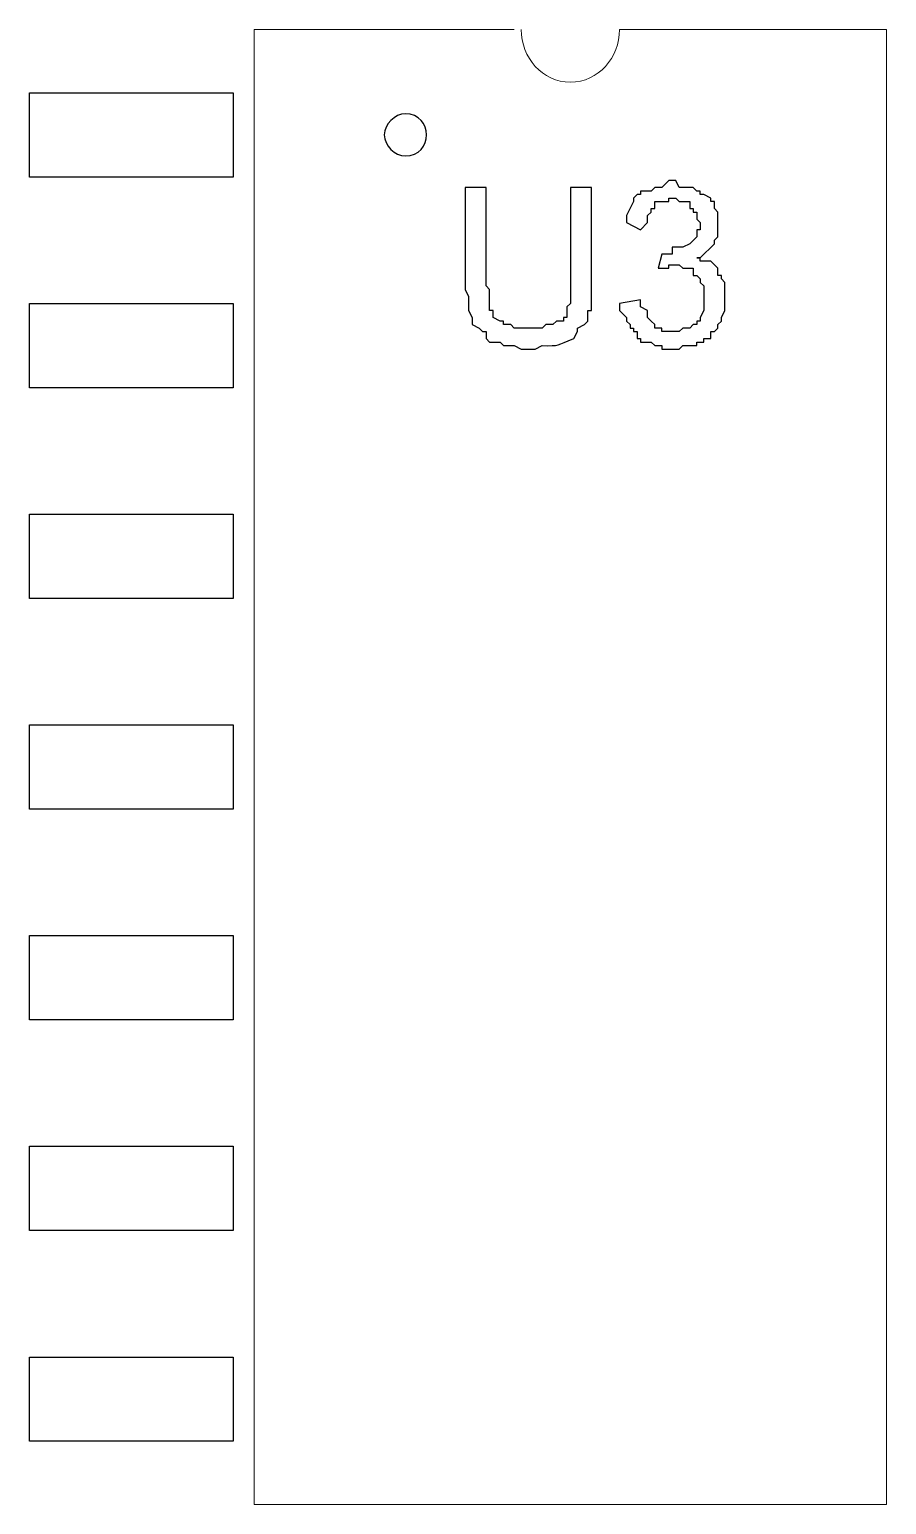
# Model space of a CAD drawing. Header units: millimetres. Extents: x -3 to 153, y 27 to 116.
# Drawn here: x 122.78 to 127.94, y 67.57 to 76.46 of the extents above; entities that cross this region are included whole.
import ezdxf

# ---------------------------------------------------------------- set-up
doc = ezdxf.new("R2010")
doc.units = ezdxf.units.MM
doc.header["$MEASUREMENT"] = 0
doc.layers.add('layer 1', color=7, linetype='Continuous')

msp = doc.modelspace()

# ---------------------------------------------------------------- linework, layer by layer
at = {"layer": 'layer 1', "color": 0, "lineweight": 20}
for points in [[(124.1339, 67.5664), (124.1339, 67.5664), (124.1339, 76.4564), (124.1339, 76.4564)], [(124.1339, 76.4564), (124.1339, 76.4564), (125.7002, 76.4564), (125.7002, 76.4564)], [(126.3352, 76.4564), (126.3352, 76.4564), (127.9439, 76.4564), (127.9439, 76.4564)], [(127.9439, 67.5664), (127.9439, 67.5664), (127.9439, 76.4564), (127.9439, 76.4564)], [(124.1339, 67.5664), (124.1339, 67.5664), (127.9439, 67.5664), (127.9439, 67.5664)]]:
    msp.add_open_spline(points, degree=3, dxfattribs=at)
msp.add_open_spline([(126.3352, 76.4564), (126.3352, 76.287), (126.2082, 76.1389), (126.0389, 76.1389), (126.0389, 76.1389), (125.8695, 76.1389), (125.7425, 76.287), (125.7425, 76.4564)], degree=3, knots=[0, 0, 0, 0, 0.333333, 0.333333, 0.333333, 0.333333, 1, 1, 1, 1], dxfattribs=at)
at = {"layer": 'layer 1', "color": 0}
for points, knots in [([(122.7792, 76.0754), (122.7792, 76.0754), (122.7792, 75.5674), (122.7792, 75.5674), (122.7792, 75.5674), (122.7792, 75.5674), (124.0069, 75.5674), (124.0069, 75.5674), (124.0069, 75.5674), (124.0069, 75.5674), (124.0069, 76.0754), (124.0069, 76.0754), (124.0069, 76.0754), (124.0069, 76.0754), (122.7792, 76.0754), (122.7792, 76.0754)], [0, 0, 0, 0, 0.2, 0.2, 0.2, 0.2, 0.4, 0.4, 0.4, 0.4, 0.6, 0.6, 0.6, 0.6, 1, 1, 1, 1]), ([(126.0389, 75.5039), (126.0389, 75.5039), (126.1659, 75.5039), (126.1659, 75.5039), (126.1659, 75.5039), (126.1659, 75.5039), (126.1659, 74.9535), (126.1659, 74.9535), (126.1659, 74.9535), (126.1659, 74.9041), (126.1659, 74.8548), (126.1659, 74.8054), (126.1659, 74.8054), (126.1659, 74.8054), (126.1659, 74.763), (126.1659, 74.763), (126.1659, 74.763), (126.1659, 74.763), (126.1447, 74.763), (126.1447, 74.763), (126.1447, 74.763), (126.1447, 74.763), (126.1447, 74.6995), (126.1447, 74.6995), (126.1447, 74.6995), (126.1447, 74.6995), (126.1235, 74.6784), (126.1235, 74.6784), (126.1235, 74.6784), (126.1235, 74.6784), (126.0812, 74.6572), (126.0812, 74.6572), (126.0812, 74.6572), (126.0812, 74.6572), (126.0812, 74.636), (126.0812, 74.636), (126.0812, 74.636), (126.0812, 74.636), (126.06, 74.5937), (126.06, 74.5937), (126.06, 74.5937), (125.9563, 74.5538), (125.9736, 74.5478), (125.8695, 74.5514), (125.8695, 74.5514), (125.8695, 74.5514), (125.8272, 74.5302), (125.8272, 74.5302), (125.8272, 74.5302), (125.8272, 74.5302), (125.7425, 74.5302), (125.7425, 74.5302), (125.7425, 74.5302), (125.7425, 74.5302), (125.7002, 74.5514), (125.7002, 74.5514), (125.7002, 74.5514), (125.7002, 74.5514), (125.6367, 74.5514), (125.6367, 74.5514), (125.6367, 74.5514), (125.6367, 74.5514), (125.6155, 74.5725), (125.6155, 74.5725), (125.6155, 74.5725), (125.6155, 74.5725), (125.552, 74.5725), (125.552, 74.5725), (125.552, 74.5725), (125.552, 74.5725), (125.5309, 74.5937), (125.5309, 74.5937), (125.5309, 74.5937), (125.5309, 74.5937), (125.5309, 74.636), (125.5309, 74.636), (125.5309, 74.636), (125.5309, 74.636), (125.5097, 74.636), (125.5097, 74.636), (125.5097, 74.636), (125.5097, 74.636), (125.4885, 74.6572), (125.4885, 74.6572), (125.4885, 74.6572), (125.4885, 74.6572), (125.4462, 74.6784), (125.4462, 74.6784), (125.4462, 74.6784), (125.4462, 74.6784), (125.4462, 74.7207), (125.4462, 74.7207), (125.4462, 74.7207), (125.4462, 74.7207), (125.425, 74.763), (125.425, 74.763), (125.425, 74.763), (125.425, 74.763), (125.425, 74.8477), (125.425, 74.8477), (125.425, 74.8477), (125.425, 74.8477), (125.4039, 74.89), (125.4039, 74.89), (125.4039, 74.89), (125.4039, 74.89), (125.4039, 75.5039), (125.4039, 75.5039), (125.4039, 75.5039), (125.4039, 75.5039), (125.5309, 75.5039), (125.5309, 75.5039), (125.5309, 75.5039), (125.5309, 75.5039), (125.5309, 74.9112), (125.5309, 74.9112), (125.5309, 74.9112), (125.5309, 74.9112), (125.552, 74.89), (125.552, 74.89), (125.552, 74.89), (125.552, 74.89), (125.552, 74.763), (125.552, 74.763), (125.552, 74.763), (125.552, 74.763), (125.5732, 74.763), (125.5732, 74.763), (125.5732, 74.763), (125.5732, 74.763), (125.5732, 74.7207), (125.5732, 74.7207), (125.5732, 74.7207), (125.5732, 74.7207), (125.6155, 74.6995), (125.6155, 74.6995), (125.6155, 74.6995), (125.6155, 74.6995), (125.6367, 74.6995), (125.6367, 74.6995), (125.6367, 74.6995), (125.6367, 74.6995), (125.6367, 74.6784), (125.6367, 74.6784), (125.6367, 74.6784), (125.6367, 74.6784), (125.679, 74.6784), (125.679, 74.6784), (125.679, 74.6784), (125.679, 74.6784), (125.7002, 74.6572), (125.7002, 74.6572), (125.7002, 74.6572), (125.7002, 74.6572), (125.8695, 74.6572), (125.8695, 74.6572), (125.8695, 74.6572), (125.8695, 74.6572), (125.8907, 74.6784), (125.8907, 74.6784), (125.8907, 74.6784), (125.8907, 74.6784), (125.933, 74.6784), (125.933, 74.6784), (125.933, 74.6784), (125.933, 74.6784), (125.9542, 74.6995), (125.9542, 74.6995), (125.9542, 74.6995), (125.9542, 74.6995), (125.9965, 74.6995), (125.9965, 74.6995), (125.9965, 74.6995), (125.9965, 74.6995), (125.9965, 74.7207), (125.9965, 74.7207), (125.9965, 74.7207), (125.9965, 74.7207), (126.0177, 74.7207), (126.0177, 74.7207), (126.0177, 74.7207), (126.0177, 74.7207), (126.0177, 74.7842), (126.0177, 74.7842), (126.0177, 74.7842), (126.0177, 74.7842), (126.0389, 74.8054), (126.0389, 74.8054), (126.0389, 74.8054), (126.0389, 74.8054), (126.0389, 74.9535), (126.0389, 74.9535), (126.0389, 74.9535), (126.0389, 74.9535), (126.0389, 75.5039), (126.0389, 75.5039)], [0, 0, 0, 0, 0.02, 0.02, 0.02, 0.02, 0.04, 0.04, 0.04, 0.04, 0.06, 0.06, 0.06, 0.06, 0.08, 0.08, 0.08, 0.08, 0.1, 0.1, 0.1, 0.1, 0.12, 0.12, 0.12, 0.12, 0.14, 0.14, 0.14, 0.14, 0.16, 0.16, 0.16, 0.16, 0.18, 0.18, 0.18, 0.18, 0.2, 0.2, 0.2, 0.2, 0.22, 0.22, 0.22, 0.22, 0.24, 0.24, 0.24, 0.24, 0.26, 0.26, 0.26, 0.26, 0.28, 0.28, 0.28, 0.28, 0.3, 0.3, 0.3, 0.3, 0.32, 0.32, 0.32, 0.32, 0.34, 0.34, 0.34, 0.34, 0.36, 0.36, 0.36, 0.36, 0.38, 0.38, 0.38, 0.38, 0.4, 0.4, 0.4, 0.4, 0.42, 0.42, 0.42, 0.42, 0.44, 0.44, 0.44, 0.44, 0.46, 0.46, 0.46, 0.46, 0.48, 0.48, 0.48, 0.48, 0.5, 0.5, 0.5, 0.5, 0.52, 0.52, 0.52, 0.52, 0.54, 0.54, 0.54, 0.54, 0.56, 0.56, 0.56, 0.56, 0.58, 0.58, 0.58, 0.58, 0.6, 0.6, 0.6, 0.6, 0.62, 0.62, 0.62, 0.62, 0.64, 0.64, 0.64, 0.64, 0.66, 0.66, 0.66, 0.66, 0.68, 0.68, 0.68, 0.68, 0.7, 0.7, 0.7, 0.7, 0.72, 0.72, 0.72, 0.72, 0.74, 0.74, 0.74, 0.74, 0.76, 0.76, 0.76, 0.76, 0.78, 0.78, 0.78, 0.78, 0.8, 0.8, 0.8, 0.8, 0.82, 0.82, 0.82, 0.82, 0.84, 0.84, 0.84, 0.84, 0.86, 0.86, 0.86, 0.86, 0.88, 0.88, 0.88, 0.88, 0.9, 0.9, 0.9, 0.9, 0.92, 0.92, 0.92, 0.92, 0.94, 0.94, 0.94, 0.94, 0.96, 0.96, 0.96, 0.96, 1, 1, 1, 1]), ([(126.3352, 74.8054), (126.3352, 74.8054), (126.4622, 74.8265), (126.4622, 74.8265), (126.4622, 74.8265), (126.4622, 74.8265), (126.4622, 74.7842), (126.4622, 74.7842), (126.4622, 74.7842), (126.4622, 74.7842), (126.5045, 74.763), (126.5045, 74.763), (126.5045, 74.763), (126.5045, 74.763), (126.5045, 74.7207), (126.5045, 74.7207), (126.5045, 74.7207), (126.5045, 74.7207), (126.5257, 74.6995), (126.5257, 74.6995), (126.5257, 74.6995), (126.5257, 74.6995), (126.5469, 74.6784), (126.5469, 74.6784), (126.5469, 74.6784), (126.5469, 74.6784), (126.5469, 74.6572), (126.5469, 74.6572), (126.5469, 74.6572), (126.5469, 74.6572), (126.5892, 74.6572), (126.5892, 74.6572), (126.5892, 74.6572), (126.5892, 74.6572), (126.5892, 74.636), (126.5892, 74.636), (126.5892, 74.636), (126.5892, 74.636), (126.695, 74.636), (126.695, 74.636), (126.695, 74.636), (126.695, 74.636), (126.7162, 74.6572), (126.7162, 74.6572), (126.7162, 74.6572), (126.7162, 74.6572), (126.7585, 74.6572), (126.7585, 74.6572), (126.7585, 74.6572), (126.7585, 74.6572), (126.7797, 74.6784), (126.7797, 74.6784), (126.7797, 74.6784), (126.7797, 74.6784), (126.8009, 74.6784), (126.8009, 74.6784), (126.8009, 74.6784), (126.8009, 74.6784), (126.8009, 74.6995), (126.8009, 74.6995), (126.8009, 74.6995), (126.8009, 74.6995), (126.822, 74.6995), (126.822, 74.6995), (126.822, 74.6995), (126.822, 74.6995), (126.822, 74.7207), (126.822, 74.7207), (126.822, 74.7207), (126.822, 74.7207), (126.8432, 74.763), (126.8432, 74.763), (126.8432, 74.763), (126.8432, 74.763), (126.8432, 74.9112), (126.8432, 74.9112), (126.8432, 74.9112), (126.8432, 74.9112), (126.822, 74.9324), (126.822, 74.9324), (126.822, 74.9324), (126.822, 74.9324), (126.822, 74.9535), (126.822, 74.9535), (126.822, 74.9535), (126.822, 74.9535), (126.8009, 74.9747), (126.8009, 74.9747), (126.8009, 74.9747), (126.8009, 74.9747), (126.7797, 74.9747), (126.7797, 74.9747), (126.7797, 74.9747), (126.7797, 74.9747), (126.7797, 75.017), (126.7797, 75.017), (126.7797, 75.017), (126.7797, 75.017), (126.7162, 75.017), (126.7162, 75.017), (126.7162, 75.017), (126.7162, 75.017), (126.695, 75.0382), (126.695, 75.0382), (126.695, 75.0382), (126.695, 75.0382), (126.6315, 75.0382), (126.6315, 75.0382), (126.6315, 75.0382), (126.6315, 75.0382), (126.6315, 75.017), (126.6315, 75.017), (126.6315, 75.017), (126.6315, 75.017), (126.568, 75.017), (126.568, 75.017), (126.568, 75.017), (126.568, 75.017), (126.5892, 75.1017), (126.5892, 75.1017), (126.5892, 75.1017), (126.5892, 75.1017), (126.6527, 75.1017), (126.6527, 75.1017), (126.6527, 75.1017), (126.6527, 75.1017), (126.6527, 75.144), (126.6527, 75.144), (126.6527, 75.144), (126.6527, 75.144), (126.7162, 75.144), (126.7162, 75.144), (126.7162, 75.144), (126.7162, 75.144), (126.7585, 75.1652), (126.7585, 75.1652), (126.7585, 75.1652), (126.7585, 75.1652), (126.8009, 75.2075), (126.8009, 75.2075), (126.8009, 75.2075), (126.8009, 75.2075), (126.8009, 75.2499), (126.8009, 75.2499), (126.8009, 75.2499), (126.8009, 75.2499), (126.822, 75.2499), (126.822, 75.2499), (126.822, 75.2499), (126.822, 75.2499), (126.822, 75.2922), (126.822, 75.2922), (126.822, 75.2922), (126.822, 75.2922), (126.8009, 75.3134), (126.8009, 75.3134), (126.8009, 75.3134), (126.8009, 75.3134), (126.8009, 75.3557), (126.8009, 75.3557), (126.8009, 75.3557), (126.8009, 75.3557), (126.7797, 75.3557), (126.7797, 75.3557), (126.7797, 75.3557), (126.7797, 75.3557), (126.7797, 75.3769), (126.7797, 75.3769), (126.7797, 75.3769), (126.7797, 75.3769), (126.7585, 75.3769), (126.7585, 75.3769), (126.7585, 75.3769), (126.7585, 75.3769), (126.7585, 75.4192), (126.7585, 75.4192), (126.7585, 75.4192), (126.7585, 75.4192), (126.695, 75.4192), (126.695, 75.4192), (126.695, 75.4192), (126.695, 75.4192), (126.6739, 75.4404), (126.6739, 75.4404), (126.6739, 75.4404), (126.6739, 75.4404), (126.6315, 75.4404), (126.6315, 75.4404), (126.6315, 75.4404), (126.6315, 75.4404), (126.6315, 75.4192), (126.6315, 75.4192), (126.6315, 75.4192), (126.6315, 75.4192), (126.5469, 75.4192), (126.5469, 75.4192), (126.5469, 75.4192), (126.5469, 75.4192), (126.5469, 75.3769), (126.5469, 75.3769), (126.5469, 75.3769), (126.5469, 75.3769), (126.5257, 75.3769), (126.5257, 75.3769), (126.5257, 75.3769), (126.5257, 75.3769), (126.5257, 75.3557), (126.5257, 75.3557), (126.5257, 75.3557), (126.5257, 75.3557), (126.5045, 75.3345), (126.5045, 75.3345), (126.5045, 75.3345), (126.5045, 75.3345), (126.5045, 75.2922), (126.5045, 75.2922), (126.5045, 75.2922), (126.5045, 75.2922), (126.4622, 75.2499), (126.4622, 75.2499), (126.4622, 75.2499), (126.4622, 75.2499), (126.3775, 75.2922), (126.3775, 75.2922), (126.3775, 75.2922), (126.3775, 75.2922), (126.3775, 75.3345), (126.3775, 75.3345), (126.3775, 75.3345), (126.3775, 75.3345), (126.4199, 75.4192), (126.4199, 75.4192), (126.4199, 75.4192), (126.4199, 75.4192), (126.4199, 75.4404), (126.4199, 75.4404), (126.4199, 75.4404), (126.4199, 75.4404), (126.441, 75.4615), (126.441, 75.4615), (126.441, 75.4615), (126.441, 75.4615), (126.4622, 75.4615), (126.4622, 75.4615), (126.4622, 75.4615), (126.4622, 75.4615), (126.4622, 75.4827), (126.4622, 75.4827), (126.4622, 75.4827), (126.4622, 75.4827), (126.5257, 75.4827), (126.5257, 75.4827), (126.5257, 75.4827), (126.5257, 75.4827), (126.5469, 75.5039), (126.5469, 75.5039), (126.5469, 75.5039), (126.5469, 75.5039), (126.5892, 75.5039), (126.5892, 75.5039), (126.5892, 75.5039), (126.5892, 75.5039), (126.6315, 75.5462), (126.6315, 75.5462), (126.6315, 75.5462), (126.6315, 75.5462), (126.6739, 75.5462), (126.6739, 75.5462), (126.6739, 75.5462), (126.6739, 75.5462), (126.695, 75.5039), (126.695, 75.5039), (126.695, 75.5039), (126.695, 75.5039), (126.7797, 75.5039), (126.7797, 75.5039), (126.7797, 75.5039), (126.7797, 75.5039), (126.8009, 75.4827), (126.8009, 75.4827), (126.8009, 75.4827), (126.8009, 75.4827), (126.822, 75.4827), (126.822, 75.4827), (126.822, 75.4827), (126.822, 75.4827), (126.822, 75.4615), (126.822, 75.4615), (126.822, 75.4615), (126.822, 75.4615), (126.8432, 75.4615), (126.8432, 75.4615), (126.8432, 75.4615), (126.8432, 75.4615), (126.8855, 75.4404), (126.8855, 75.4404), (126.8855, 75.4404), (126.8855, 75.4404), (126.8855, 75.4192), (126.8855, 75.4192), (126.8855, 75.4192), (126.8855, 75.4192), (126.9067, 75.4192), (126.9067, 75.4192), (126.9067, 75.4192), (126.9067, 75.4192), (126.9067, 75.3769), (126.9067, 75.3769), (126.9067, 75.3769), (126.9067, 75.3769), (126.9279, 75.3557), (126.9279, 75.3557), (126.9279, 75.3557), (126.9279, 75.3557), (126.9279, 75.2075), (126.9279, 75.2075), (126.9279, 75.2075), (126.9279, 75.2075), (126.9067, 75.1864), (126.9067, 75.1864), (126.9067, 75.1864), (126.9067, 75.1864), (126.9067, 75.1652), (126.9067, 75.1652), (126.9067, 75.1652), (126.9067, 75.1652), (126.822, 75.0805), (126.822, 75.0805), (126.822, 75.0805), (126.822, 75.0805), (126.8009, 75.0805), (126.8009, 75.0805), (126.8009, 75.0805), (126.8009, 75.0805), (126.822, 75.0805), (126.822, 75.0805), (126.822, 75.0805), (126.822, 75.0805), (126.822, 75.0594), (126.822, 75.0594), (126.822, 75.0594), (126.822, 75.0594), (126.8855, 75.0594), (126.8855, 75.0594), (126.8855, 75.0594), (126.8855, 75.0594), (126.9279, 75.017), (126.9279, 75.017), (126.9279, 75.017), (126.9279, 75.017), (126.9279, 74.9747), (126.9279, 74.9747), (126.9279, 74.9747), (126.9279, 74.9747), (126.949, 74.9747), (126.949, 74.9747), (126.949, 74.9747), (126.949, 74.9747), (126.949, 74.9535), (126.949, 74.9535), (126.949, 74.9535), (126.949, 74.9535), (126.9702, 74.9324), (126.9702, 74.9324), (126.9702, 74.9324), (126.9702, 74.9324), (126.9702, 74.763), (126.9702, 74.763), (126.9702, 74.763), (126.9702, 74.763), (126.949, 74.7207), (126.949, 74.7207), (126.949, 74.7207), (126.949, 74.7207), (126.949, 74.6995), (126.949, 74.6995), (126.949, 74.6995), (126.949, 74.6995), (126.9279, 74.6784), (126.9279, 74.6784), (126.9279, 74.6784), (126.9279, 74.6784), (126.9279, 74.6572), (126.9279, 74.6572), (126.9279, 74.6572), (126.9279, 74.6572), (126.9067, 74.636), (126.9067, 74.636), (126.9067, 74.636), (126.9067, 74.636), (126.8855, 74.636), (126.8855, 74.636), (126.8855, 74.636), (126.8855, 74.636), (126.8855, 74.5937), (126.8855, 74.5937), (126.8855, 74.5937), (126.8855, 74.5937), (126.8432, 74.5937), (126.8432, 74.5937), (126.8432, 74.5937), (126.8432, 74.5937), (126.8432, 74.5725), (126.8432, 74.5725), (126.8432, 74.5725), (126.8432, 74.5725), (126.8009, 74.5725), (126.8009, 74.5725), (126.8009, 74.5725), (126.8009, 74.5725), (126.8009, 74.5514), (126.8009, 74.5514), (126.8009, 74.5514), (126.8009, 74.5514), (126.7162, 74.5514), (126.7162, 74.5514), (126.7162, 74.5514), (126.7162, 74.5514), (126.695, 74.5302), (126.695, 74.5302), (126.695, 74.5302), (126.695, 74.5302), (126.5892, 74.5302), (126.5892, 74.5302), (126.5892, 74.5302), (126.5892, 74.5302), (126.5892, 74.5514), (126.5892, 74.5514), (126.5892, 74.5514), (126.5892, 74.5514), (126.5469, 74.5514), (126.5469, 74.5514), (126.5469, 74.5514), (126.5469, 74.5514), (126.5257, 74.5725), (126.5257, 74.5725), (126.5257, 74.5725), (126.5257, 74.5725), (126.4622, 74.5725), (126.4622, 74.5725), (126.4622, 74.5725), (126.4622, 74.5725), (126.4622, 74.5937), (126.4622, 74.5937), (126.4622, 74.5937), (126.4622, 74.5937), (126.441, 74.5937), (126.441, 74.5937), (126.441, 74.5937), (126.441, 74.5937), (126.441, 74.636), (126.441, 74.636), (126.441, 74.636), (126.441, 74.636), (126.4199, 74.636), (126.4199, 74.636), (126.4199, 74.636), (126.4199, 74.636), (126.4199, 74.6572), (126.4199, 74.6572), (126.4199, 74.6572), (126.4199, 74.6572), (126.3987, 74.6572), (126.3987, 74.6572), (126.3987, 74.6572), (126.3987, 74.6572), (126.3987, 74.6784), (126.3987, 74.6784), (126.3987, 74.6784), (126.3987, 74.6784), (126.3775, 74.6995), (126.3775, 74.6995), (126.3775, 74.6995), (126.3775, 74.6995), (126.3775, 74.7207), (126.3775, 74.7207), (126.3775, 74.7207), (126.3775, 74.7207), (126.3352, 74.763), (126.3352, 74.763), (126.3352, 74.763), (126.3352, 74.763), (126.3352, 74.8054), (126.3352, 74.8054)], [0, 0, 0, 0, 0.008197, 0.008197, 0.008197, 0.008197, 0.016393, 0.016393, 0.016393, 0.016393, 0.02459, 0.02459, 0.02459, 0.02459, 0.032787, 0.032787, 0.032787, 0.032787, 0.040984, 0.040984, 0.040984, 0.040984, 0.04918, 0.04918, 0.04918, 0.04918, 0.057377, 0.057377, 0.057377, 0.057377, 0.065574, 0.065574, 0.065574, 0.065574, 0.07377, 0.07377, 0.07377, 0.073771, 0.081967, 0.081967, 0.081967, 0.081967, 0.090164, 0.090164, 0.090164, 0.090164, 0.098361, 0.098361, 0.098361, 0.098361, 0.106557, 0.106557, 0.106557, 0.106557, 0.114754, 0.114754, 0.114754, 0.114754, 0.122951, 0.122951, 0.122951, 0.122951, 0.131148, 0.131148, 0.131148, 0.131148, 0.139344, 0.139344, 0.139344, 0.139344, 0.147541, 0.147541, 0.147541, 0.147541, 0.155738, 0.155738, 0.155738, 0.155738, 0.163934, 0.163934, 0.163934, 0.163934, 0.172131, 0.172131, 0.172131, 0.172131, 0.180328, 0.180328, 0.180328, 0.180328, 0.188525, 0.188525, 0.188525, 0.188525, 0.196721, 0.196721, 0.196721, 0.196721, 0.204918, 0.204918, 0.204918, 0.204918, 0.213115, 0.213115, 0.213115, 0.213115, 0.221311, 0.221311, 0.221311, 0.221311, 0.229508, 0.229508, 0.229508, 0.229508, 0.237705, 0.237705, 0.237705, 0.237705, 0.245902, 0.245902, 0.245902, 0.245902, 0.254098, 0.254098, 0.254098, 0.254098, 0.262295, 0.262295, 0.262295, 0.262295, 0.270492, 0.270492, 0.270492, 0.270492, 0.278689, 0.278689, 0.278689, 0.278689, 0.286885, 0.286885, 0.286885, 0.286885, 0.295082, 0.295082, 0.295082, 0.295082, 0.303279, 0.303279, 0.303279, 0.303279, 0.311475, 0.311475, 0.311475, 0.311475, 0.319672, 0.319672, 0.319672, 0.319672, 0.327869, 0.327869, 0.327869, 0.327869, 0.336066, 0.336066, 0.336066, 0.336066, 0.344262, 0.344262, 0.344262, 0.344262, 0.352459, 0.352459, 0.352459, 0.352459, 0.360656, 0.360656, 0.360656, 0.360656, 0.368852, 0.368852, 0.368852, 0.368852, 0.377049, 0.377049, 0.377049, 0.377049, 0.385246, 0.385246, 0.385246, 0.385246, 0.393443, 0.393443, 0.393443, 0.393443, 0.401639, 0.401639, 0.401639, 0.401639, 0.409836, 0.409836, 0.409836, 0.409836, 0.418033, 0.418033, 0.418033, 0.418033, 0.42623, 0.42623, 0.42623, 0.42623, 0.434426, 0.434426, 0.434426, 0.434426, 0.442623, 0.442623, 0.442623, 0.442623, 0.45082, 0.45082, 0.45082, 0.45082, 0.459016, 0.459016, 0.459016, 0.459016, 0.467213, 0.467213, 0.467213, 0.467213, 0.47541, 0.47541, 0.47541, 0.47541, 0.483607, 0.483607, 0.483607, 0.483607, 0.491803, 0.491803, 0.491803, 0.491803, 0.5, 0.5, 0.5, 0.5, 0.508197, 0.508197, 0.508197, 0.508197, 0.516393, 0.516393, 0.516393, 0.516393, 0.52459, 0.52459, 0.52459, 0.52459, 0.532787, 0.532787, 0.532787, 0.532787, 0.540984, 0.540984, 0.540984, 0.540984, 0.54918, 0.54918, 0.54918, 0.54918, 0.557377, 0.557377, 0.557377, 0.557377, 0.565574, 0.565574, 0.565574, 0.565574, 0.57377, 0.57377, 0.57377, 0.573771, 0.581967, 0.581967, 0.581967, 0.581967, 0.590164, 0.590164, 0.590164, 0.590164, 0.598361, 0.598361, 0.598361, 0.598361, 0.606557, 0.606557, 0.606557, 0.606557, 0.614754, 0.614754, 0.614754, 0.614754, 0.622951, 0.622951, 0.622951, 0.622951, 0.631148, 0.631148, 0.631148, 0.631148, 0.639344, 0.639344, 0.639344, 0.639344, 0.647541, 0.647541, 0.647541, 0.647541, 0.655738, 0.655738, 0.655738, 0.655738, 0.663934, 0.663934, 0.663934, 0.663934, 0.672131, 0.672131, 0.672131, 0.672131, 0.680328, 0.680328, 0.680328, 0.680328, 0.688525, 0.688525, 0.688525, 0.688525, 0.696721, 0.696721, 0.696721, 0.696721, 0.704918, 0.704918, 0.704918, 0.704918, 0.713115, 0.713115, 0.713115, 0.713115, 0.721311, 0.721311, 0.721311, 0.721311, 0.729508, 0.729508, 0.729508, 0.729508, 0.737705, 0.737705, 0.737705, 0.737705, 0.745902, 0.745902, 0.745902, 0.745902, 0.754098, 0.754098, 0.754098, 0.754098, 0.762295, 0.762295, 0.762295, 0.762295, 0.770492, 0.770492, 0.770492, 0.770492, 0.778689, 0.778689, 0.778689, 0.778689, 0.786885, 0.786885, 0.786885, 0.786885, 0.795082, 0.795082, 0.795082, 0.795082, 0.803279, 0.803279, 0.803279, 0.803279, 0.811475, 0.811475, 0.811475, 0.811475, 0.819672, 0.819672, 0.819672, 0.819672, 0.827869, 0.827869, 0.827869, 0.827869, 0.836066, 0.836066, 0.836066, 0.836066, 0.844262, 0.844262, 0.844262, 0.844262, 0.852459, 0.852459, 0.852459, 0.852459, 0.860656, 0.860656, 0.860656, 0.860656, 0.868852, 0.868852, 0.868852, 0.868852, 0.877049, 0.877049, 0.877049, 0.877049, 0.885246, 0.885246, 0.885246, 0.885246, 0.893443, 0.893443, 0.893443, 0.893443, 0.901639, 0.901639, 0.901639, 0.901639, 0.909836, 0.909836, 0.909836, 0.909836, 0.918033, 0.918033, 0.918033, 0.918033, 0.92623, 0.92623, 0.92623, 0.92623, 0.934426, 0.934426, 0.934426, 0.934426, 0.942623, 0.942623, 0.942623, 0.942623, 0.95082, 0.95082, 0.95082, 0.95082, 0.959016, 0.959016, 0.959016, 0.959016, 0.967213, 0.967213, 0.967213, 0.967213, 0.97541, 0.97541, 0.97541, 0.97541, 0.983607, 0.983607, 0.983607, 0.983607, 1, 1, 1, 1]), ([(122.7792, 74.8054), (122.7792, 74.8054), (122.7792, 74.2974), (122.7792, 74.2974), (122.7792, 74.2974), (122.7792, 74.2974), (124.0069, 74.2974), (124.0069, 74.2974), (124.0069, 74.2974), (124.0069, 74.2974), (124.0069, 74.8054), (124.0069, 74.8054), (124.0069, 74.8054), (124.0069, 74.8054), (122.7792, 74.8054), (122.7792, 74.8054)], [0, 0, 0, 0, 0.2, 0.2, 0.2, 0.2, 0.4, 0.4, 0.4, 0.4, 0.6, 0.6, 0.6, 0.6, 1, 1, 1, 1]), ([(122.7792, 73.5354), (122.7792, 73.5354), (122.7792, 73.0274), (122.7792, 73.0274), (122.7792, 73.0274), (122.7792, 73.0274), (124.0069, 73.0274), (124.0069, 73.0274), (124.0069, 73.0274), (124.0069, 73.0274), (124.0069, 73.5354), (124.0069, 73.5354), (124.0069, 73.5354), (124.0069, 73.5354), (122.7792, 73.5354), (122.7792, 73.5354)], [0, 0, 0, 0, 0.2, 0.2, 0.2, 0.2, 0.4, 0.4, 0.4, 0.4, 0.6, 0.6, 0.6, 0.6, 1, 1, 1, 1]), ([(122.7792, 72.2654), (122.7792, 72.2654), (122.7792, 71.7574), (122.7792, 71.7574), (122.7792, 71.7574), (122.7792, 71.7574), (124.0069, 71.7574), (124.0069, 71.7574), (124.0069, 71.7574), (124.0069, 71.7574), (124.0069, 72.2654), (124.0069, 72.2654), (124.0069, 72.2654), (124.0069, 72.2654), (122.7792, 72.2654), (122.7792, 72.2654)], [0, 0, 0, 0, 0.2, 0.2, 0.2, 0.2, 0.4, 0.4, 0.4, 0.4, 0.6, 0.6, 0.6, 0.6, 1, 1, 1, 1]), ([(122.7792, 70.9954), (122.7792, 70.9954), (122.7792, 70.4874), (122.7792, 70.4874), (122.7792, 70.4874), (122.7792, 70.4874), (124.0069, 70.4874), (124.0069, 70.4874), (124.0069, 70.4874), (124.0069, 70.4874), (124.0069, 70.9954), (124.0069, 70.9954), (124.0069, 70.9954), (124.0069, 70.9954), (122.7792, 70.9954), (122.7792, 70.9954)], [0, 0, 0, 0, 0.2, 0.2, 0.2, 0.2, 0.4, 0.4, 0.4, 0.4, 0.6, 0.6, 0.6, 0.6, 1, 1, 1, 1]), ([(122.7792, 69.7254), (122.7792, 69.7254), (122.7792, 69.2174), (122.7792, 69.2174), (122.7792, 69.2174), (122.7792, 69.2174), (124.0069, 69.2174), (124.0069, 69.2174), (124.0069, 69.2174), (124.0069, 69.2174), (124.0069, 69.7254), (124.0069, 69.7254), (124.0069, 69.7254), (124.0069, 69.7254), (122.7792, 69.7254), (122.7792, 69.7254)], [0, 0, 0, 0, 0.2, 0.2, 0.2, 0.2, 0.4, 0.4, 0.4, 0.4, 0.6, 0.6, 0.6, 0.6, 1, 1, 1, 1]), ([(122.7792, 68.4554), (122.7792, 68.4554), (122.7792, 67.9474), (122.7792, 67.9474), (122.7792, 67.9474), (122.7792, 67.9474), (124.0069, 67.9474), (124.0069, 67.9474), (124.0069, 67.9474), (124.0069, 67.9474), (124.0069, 68.4554), (124.0069, 68.4554), (124.0069, 68.4554), (124.0069, 68.4554), (122.7792, 68.4554), (122.7792, 68.4554)], [0, 0, 0, 0, 0.2, 0.2, 0.2, 0.2, 0.4, 0.4, 0.4, 0.4, 0.6, 0.6, 0.6, 0.6, 1, 1, 1, 1])]:
    msp.add_open_spline(points, degree=3, knots=knots, dxfattribs=at)
at = {"layer": 'layer 1', "color": 0, "lineweight": 25}
msp.add_open_spline([(124.917, 75.8214), (124.917, 75.8849), (124.9805, 75.9484), (125.044, 75.9484), (125.044, 75.9484), (125.1287, 75.9484), (125.171, 75.8849), (125.171, 75.8214), (125.171, 75.8214), (125.171, 75.7579), (125.1287, 75.6944), (125.044, 75.6944), (125.044, 75.6944), (124.9805, 75.6944), (124.917, 75.7579), (124.917, 75.8214)], degree=3, knots=[0, 0, 0, 0, 0.2, 0.2, 0.2, 0.2, 0.4, 0.4, 0.4, 0.4, 0.6, 0.6, 0.6, 0.6, 1, 1, 1, 1], dxfattribs=at)

doc.saveas('drawing.dxf')
